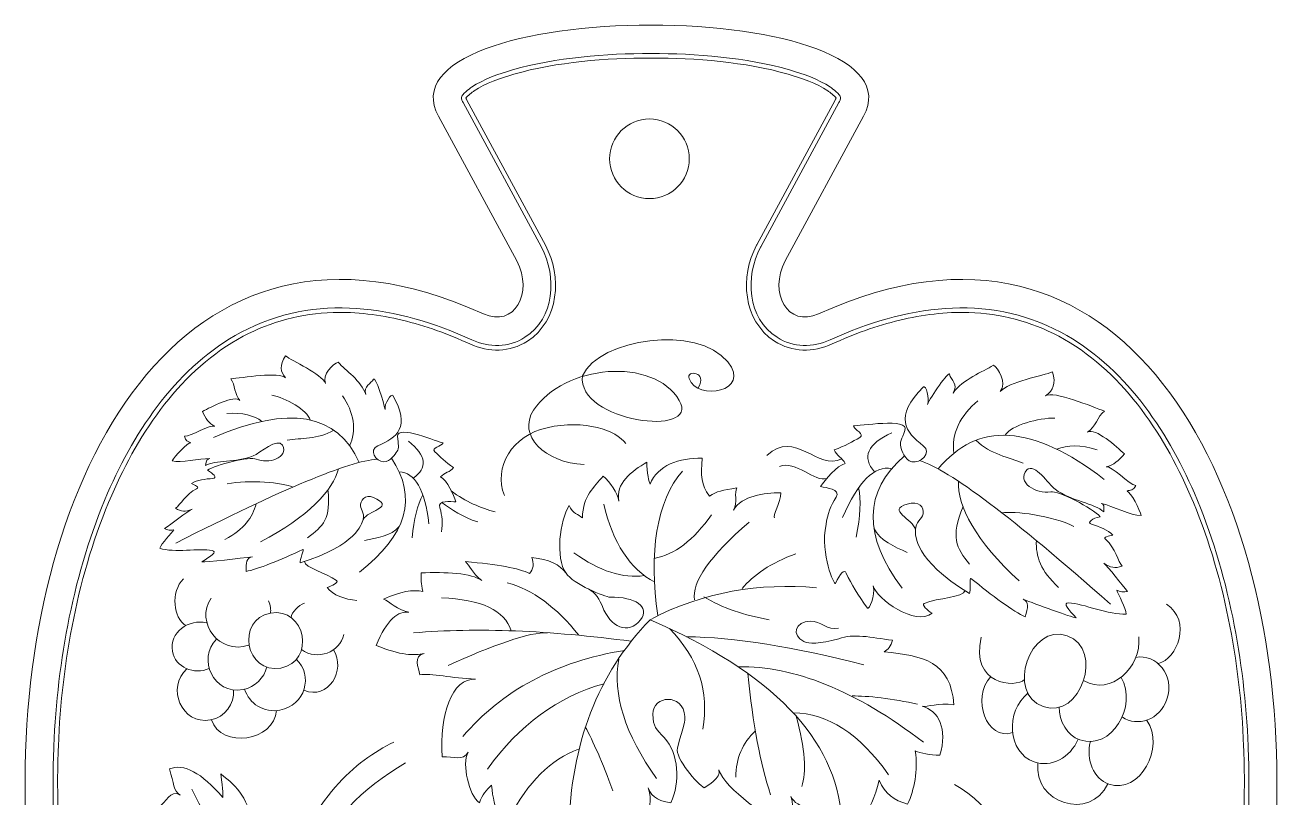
# Model space of a CAD drawing. Header units: millimetres. Extents: x -113 to 107, y -203 to 97.
# Drawn here: x -113.3 to 106.7, y -38.4 to 97.4 of the extents above; entities that cross this region are included whole.
import ezdxf

# ---------------------------------------------------------------- set-up
doc = ezdxf.new("R2010")
doc.units = ezdxf.units.MM
doc.header["$MEASUREMENT"] = 0
doc.layers.add('layer 1', color=7, linetype='Continuous')

msp = doc.modelspace()

# ---------------------------------------------------------------- linework, layer by layer
at = {"layer": 'layer 1', "color": 250, "lineweight": 9}
msp.add_ellipse((-3.5828, 73.9265), major_axis=(0, 7), ratio=0.99998571, dxfattribs=at)
msp.add_open_spline([(-3.3033, -202.5771), (-75.337, -202.5771), (-113.3033, -118.6749), (-113.3033, -35.2346), (-113.3033, -35.2346), (-113.3033, 16.9181), (-86.5869, 71.1637), (-32.7617, 46.684), (-32.7617, 46.684), (-27.3094, 44.2044), (-23.9161, 50.394), (-26.9074, 56.0291), (-26.9074, 56.0291), (-26.9074, 56.0291), (-40.6664, 81.419), (-40.6664, 81.419), (-40.6664, 81.419), (-46.1561, 91.55), (-25.6913, 97.4228), (-3.3033, 97.4228), (-3.3033, 97.4228), (19.0847, 97.4228), (39.5495, 91.55), (34.0598, 81.419), (34.0598, 81.419), (34.0598, 81.419), (20.3008, 56.0291), (20.3008, 56.0291), (20.3008, 56.0291), (17.3095, 50.394), (20.7028, 44.2044), (26.1551, 46.684), (26.1551, 46.684), (79.9803, 71.1637), (106.6967, 16.9181), (106.6967, -35.2346), (106.6967, -35.2346), (106.6967, -118.6749), (68.7304, -202.5771), (-3.3033, -202.5771)], degree=3, knots=[0, 0, 0, 0, 0.1, 0.1, 0.1, 0.1, 0.2, 0.2, 0.2, 0.2, 0.3, 0.3, 0.3, 0.3, 0.4, 0.4, 0.4, 0.4, 0.5, 0.5, 0.5, 0.5, 0.6, 0.6, 0.6, 0.6, 0.7, 0.7, 0.7, 0.7, 0.8, 0.8, 0.8, 0.8, 0.9, 0.9, 0.9, 0.9, 1, 1, 1, 1], dxfattribs=at)
at = {"layer": 'layer 1', "color": 22, "lineweight": 9}
for points, knots in [([(-3.3033, -197.5771), (10.05, -197.5771), (22.7983, -194.5164), (34.6049, -188.1744), (34.6049, -188.1744), (58.1796, -175.511), (74.2704, -151.9016), (84.4597, -127.5536), (84.4597, -127.5536), (96.4413, -98.923), (101.7559, -66.2299), (101.7559, -35.2346), (101.7559, -35.2346), (101.7559, -33.2329), (101.7153, -31.2313), (101.6341, -29.2313), (101.6341, -29.2313), (101.0273, -14.2908), (98.1388, 1.4483), (92.1793, 15.1867), (92.1793, 15.1867), (87.2865, 26.4663), (79.7375, 37.5728), (68.7293, 43.4523), (68.7293, 43.4523), (55.6028, 50.4632), (41.2151, 48.0516), (28.1804, 42.1234), (28.1804, 42.1234), (25.1371, 40.7393), (21.7135, 40.7106), (18.8496, 42.5644), (18.8496, 42.5644), (13.5873, 45.9707), (13.1983, 53.2147), (15.9482, 58.3952), (15.9482, 58.3952), (15.9482, 58.3952), (15.9687, 58.4333), (15.9687, 58.4333), (15.9687, 58.4333), (15.9687, 58.4333), (29.7276, 83.8231), (29.7276, 83.8231), (29.7276, 83.8231), (29.8195, 83.9926), (30.0582, 84.4821), (30.016, 84.6966), (30.016, 84.6966), (29.9021, 85.2765), (28.6546, 86.2161), (28.2183, 86.5097), (28.2183, 86.5097), (26.1509, 87.9012), (23.3946, 88.8696), (21.0204, 89.5501), (21.0204, 89.5501), (13.4262, 91.727), (4.5658, 92.4228), (-3.3033, 92.4228), (-3.3033, 92.4228), (-11.1724, 92.4228), (-20.0328, 91.727), (-27.627, 89.5501), (-27.627, 89.5501), (-30.0012, 88.8696), (-32.7575, 87.9012), (-34.8249, 86.5097), (-34.8249, 86.5097), (-35.2612, 86.2161), (-36.5087, 85.2765), (-36.6226, 84.6966), (-36.6226, 84.6966), (-36.6648, 84.4821), (-36.4261, 83.9926), (-36.3342, 83.8232), (-36.3342, 83.8232), (-36.3342, 83.8232), (-22.5548, 58.3952), (-22.5548, 58.3952), (-22.5548, 58.3952), (-19.8049, 53.2147), (-20.1939, 45.9707), (-25.4562, 42.5644), (-25.4562, 42.5644), (-28.3201, 40.7106), (-31.7437, 40.7393), (-34.787, 42.1234), (-34.787, 42.1234), (-47.8217, 48.0516), (-62.2094, 50.4632), (-75.3359, 43.4523), (-75.3359, 43.4523), (-86.3441, 37.5728), (-93.8931, 26.4663), (-98.7859, 15.1867), (-98.7859, 15.1867), (-104.7454, 1.4483), (-107.6339, -14.2908), (-108.2407, -29.2313), (-108.2407, -29.2313), (-108.3219, -31.2313), (-108.3625, -33.2329), (-108.3625, -35.2346), (-108.3625, -35.2346), (-108.3625, -66.2299), (-103.0479, -98.923), (-91.0663, -127.5536), (-91.0663, -127.5536), (-80.877, -151.9016), (-64.7862, -175.511), (-41.2115, -188.1744), (-41.2115, -188.1744), (-29.4049, -194.5164), (-16.6566, -197.5771), (-3.3033, -197.5771)], [0, 0, 0, 0, 0.03448276, 0.03448276, 0.03448276, 0.03448276, 0.06896552, 0.06896552, 0.06896552, 0.06896552, 0.10344828, 0.10344828, 0.10344828, 0.10344828, 0.13793103, 0.13793103, 0.13793103, 0.13793103, 0.17241379, 0.17241379, 0.17241379, 0.17241379, 0.20689655, 0.20689655, 0.20689655, 0.20689655, 0.24137931, 0.24137931, 0.24137931, 0.24137931, 0.27586207, 0.27586207, 0.27586207, 0.27586207, 0.31034483, 0.31034483, 0.31034483, 0.31034483, 0.34482759, 0.34482759, 0.34482759, 0.34482759, 0.37931034, 0.37931034, 0.37931034, 0.37931034, 0.4137931, 0.4137931, 0.4137931, 0.4137931, 0.44827586, 0.44827586, 0.44827586, 0.44827586, 0.48275862, 0.48275862, 0.48275862, 0.48275862, 0.51724138, 0.51724138, 0.51724138, 0.51724138, 0.55172414, 0.55172414, 0.55172414, 0.55172414, 0.5862069, 0.5862069, 0.5862069, 0.5862069, 0.62068966, 0.62068966, 0.62068966, 0.62068966, 0.65517241, 0.65517241, 0.65517241, 0.65517241, 0.68965517, 0.68965517, 0.68965517, 0.68965517, 0.72413793, 0.72413793, 0.72413793, 0.72413793, 0.75862069, 0.75862069, 0.75862069, 0.75862069, 0.79310345, 0.79310345, 0.79310345, 0.79310345, 0.82758621, 0.82758621, 0.82758621, 0.82758621, 0.86206897, 0.86206897, 0.86206897, 0.86206897, 0.89655172, 0.89655172, 0.89655172, 0.89655172, 0.93103448, 0.93103448, 0.93103448, 0.93103448, 0.96551724, 0.96551724, 0.96551724, 0.96551724, 1, 1, 1, 1]), ([(29.2076, 84.588), (28.9729, 84.9595), (28.0748, 85.6456), (27.7806, 85.8436), (27.7806, 85.8436), (25.7641, 87.2007), (23.1262, 88.1151), (20.805, 88.7804), (20.805, 88.7804), (13.1947, 90.9619), (4.5877, 91.6228), (-3.3033, 91.6228), (-3.3033, 91.6228), (-11.1943, 91.6228), (-19.8013, 90.9619), (-27.4116, 88.7804), (-27.4116, 88.7804), (-29.7328, 88.1151), (-32.3707, 87.2007), (-34.3872, 85.8436), (-34.3872, 85.8436), (-34.6814, 85.6456), (-35.5795, 84.9595), (-35.8142, 84.588), (-35.8142, 84.588), (-35.7707, 84.4611), (-35.6873, 84.2932), (-35.6411, 84.2079), (-35.6411, 84.2079), (-35.6411, 84.2079), (-21.8593, 58.7753), (-21.8593, 58.7753), (-21.8593, 58.7753), (-18.9088, 53.2171), (-19.4145, 45.5256), (-25.0302, 41.8905), (-25.0302, 41.8905), (-28.1107, 39.8965), (-31.8302, 39.9016), (-35.111, 41.3937), (-35.111, 41.3937), (-38.9441, 43.137), (-42.9291, 44.5915), (-47.0201, 45.5774), (-47.0201, 45.5774), (-50.9956, 46.5355), (-55.0797, 47.049), (-59.1697, 46.9194), (-59.1697, 46.9194), (-64.7373, 46.7431), (-70.0348, 45.379), (-74.9669, 42.7448), (-74.9669, 42.7448), (-85.8063, 36.9554), (-93.2421, 25.9765), (-98.0621, 14.8651), (-98.0621, 14.8651), (-103.9943, 1.1896), (-106.8467, -14.3887), (-107.4508, -29.2642), (-107.4508, -29.2642), (-107.5315, -31.2532), (-107.572, -33.2439), (-107.572, -35.2346), (-107.572, -35.2346), (-107.572, -66.1742), (-102.2963, -98.6675), (-90.3383, -127.2416), (-90.3383, -127.2416), (-80.2203, -151.4195), (-64.2461, -174.8954), (-40.8409, -187.4678), (-40.8409, -187.4678), (-29.1554, -193.7447), (-16.5171, -196.7771), (-3.3033, -196.7771), (-3.3033, -196.7771), (9.9105, -196.7771), (22.5488, -193.7447), (34.2343, -187.4678), (34.2343, -187.4678), (57.6395, -174.8954), (73.6137, -151.4195), (83.7317, -127.2416), (83.7317, -127.2416), (95.6897, -98.6675), (100.9654, -66.1742), (100.9654, -35.2346), (100.9654, -35.2346), (100.9654, -33.2439), (100.9249, -31.2532), (100.8442, -29.2642), (100.8442, -29.2642), (100.2401, -14.3887), (97.3877, 1.1896), (91.4555, 14.8651), (91.4555, 14.8651), (86.6355, 25.9765), (79.1997, 36.9554), (68.3603, 42.7448), (68.3603, 42.7448), (63.4282, 45.379), (58.1307, 46.7431), (52.5631, 46.9194), (52.5631, 46.9194), (48.4731, 47.049), (44.389, 46.5355), (40.4135, 45.5774), (40.4135, 45.5774), (36.3225, 44.5915), (32.3375, 43.137), (28.5044, 41.3937), (28.5044, 41.3937), (25.2236, 39.9016), (21.5041, 39.8965), (18.4236, 41.8905), (18.4236, 41.8905), (12.8079, 45.5256), (12.3018, 53.2164), (15.2532, 58.7763), (15.2532, 58.7763), (15.2532, 58.7763), (15.2752, 58.8173), (15.2752, 58.8173), (15.2752, 58.8173), (15.2752, 58.8173), (29.0345, 84.2079), (29.0345, 84.2079), (29.0345, 84.2079), (29.0807, 84.2931), (29.1641, 84.4611), (29.2076, 84.588)], [0, 0, 0, 0, 0.03030303, 0.03030303, 0.03030303, 0.03030303, 0.06060606, 0.06060606, 0.06060606, 0.06060606, 0.09090909, 0.09090909, 0.09090909, 0.09090909, 0.12121212, 0.12121212, 0.12121212, 0.12121212, 0.15151515, 0.15151515, 0.15151515, 0.15151515, 0.18181818, 0.18181818, 0.18181818, 0.18181818, 0.21212121, 0.21212121, 0.21212121, 0.21212121, 0.24242424, 0.24242424, 0.24242424, 0.24242424, 0.27272727, 0.27272727, 0.27272727, 0.27272727, 0.3030303, 0.3030303, 0.3030303, 0.3030303, 0.33333333, 0.33333333, 0.33333333, 0.33333333, 0.36363636, 0.36363636, 0.36363636, 0.36363636, 0.39393939, 0.39393939, 0.39393939, 0.39393939, 0.42424242, 0.42424242, 0.42424242, 0.42424242, 0.45454545, 0.45454545, 0.45454545, 0.45454545, 0.48484848, 0.48484848, 0.48484848, 0.48484848, 0.51515152, 0.51515152, 0.51515152, 0.51515152, 0.54545455, 0.54545455, 0.54545455, 0.54545455, 0.57575758, 0.57575758, 0.57575758, 0.57575758, 0.60606061, 0.60606061, 0.60606061, 0.60606061, 0.63636364, 0.63636364, 0.63636364, 0.63636364, 0.66666667, 0.66666667, 0.66666667, 0.66666667, 0.6969697, 0.6969697, 0.6969697, 0.6969697, 0.72727273, 0.72727273, 0.72727273, 0.72727273, 0.75757576, 0.75757576, 0.75757576, 0.75757576, 0.78787879, 0.78787879, 0.78787879, 0.78787879, 0.81818182, 0.81818182, 0.81818182, 0.81818182, 0.84848485, 0.84848485, 0.84848485, 0.84848485, 0.87878788, 0.87878788, 0.87878788, 0.87878788, 0.90909091, 0.90909091, 0.90909091, 0.90909091, 0.93939394, 0.93939394, 0.93939394, 0.93939394, 0.96969697, 0.96969697, 0.96969697, 0.96969697, 1, 1, 1, 1]), ([(-15.0558, 20.2332), (-21.9544, 20.4572), (-26.8265, 25.3829), (-23.9475, 29.7543), (-23.9475, 29.7543), (-18.6336, 37.822), (-2.8189, 39.1892), (1.6703, 31.4683), (1.6703, 31.4683), (5.4881, 24.9019), (-16.3399, 27.6446), (-15.3453, 35.819), (-15.3453, 35.819), (-12.4176, 42.3166), (4.8223, 44.8661), (10.1938, 38.2619), (10.1938, 38.2619), (14.4429, 33.0373), (4.8427, 31.2802), (3.3751, 35.3179), (3.3751, 35.3179), (2.8131, 36.8642), (6.7941, 36.5839), (4.9783, 33.7123)], [0, 0, 0, 0, 0.16666667, 0.16666667, 0.16666667, 0.16666667, 0.33333333, 0.33333333, 0.33333333, 0.33333333, 0.5, 0.5, 0.5, 0.5, 0.66666667, 0.66666667, 0.66666667, 0.66666667, 0.83333333, 0.83333333, 0.83333333, 0.83333333, 1, 1, 1, 1]), ([(-40.1244, 8.4113), (-39.8939, 9.9444), (-39.976, 11.2123), (-40.4056, 12.623), (-40.4056, 12.623), (-40.8391, 14.0465), (-38.4651, 13.6862), (-37.5878, 13.6728), (-37.5878, 13.6728), (-37.9327, 14.8492), (-39.1525, 17.4358), (-40.2837, 18.0664), (-40.2837, 18.0664), (-39.6027, 18.7755), (-38.5555, 18.9111), (-37.9995, 19.7001), (-37.9995, 19.7001), (-39.4135, 20.6085), (-40.4291, 21.6033), (-41.2869, 22.4727), (-41.2869, 22.4727), (-42.0343, 23.23), (-40.0831, 23.3595), (-39.8486, 24.0141), (-39.8486, 24.0141), (-40.473, 24.0812), (-47.9997, 27.3238), (-47.8263, 25.1795), (-47.8263, 25.1795), (-47.7103, 23.7428), (-47.5558, 23.127), (-47.9305, 22.5413), (-47.9305, 22.5413), (-48.2612, 22.0245), (-49.0947, 20.7228), (-50.2726, 20.7059), (-50.2726, 20.7059), (-51.6479, 20.6862), (-52.9857, 22.8004), (-51.3, 23.5118), (-51.3, 23.5118), (-47.9855, 24.9103), (-45.4445, 26.8143), (-48.6542, 32.3736), (-48.6542, 32.3736), (-48.8886, 32.7796), (-50.2155, 30.9035), (-50.0428, 29.8767), (-50.0428, 29.8767), (-50.2269, 31.1086), (-51.7386, 35.7747), (-52.0465, 35.222), (-52.0465, 35.222), (-52.4795, 34.445), (-53.9071, 34.0193), (-53.4134, 32.5324), (-53.4134, 32.5324), (-54.2417, 34.913), (-56.9801, 36.7977), (-58.2663, 38.1792), (-58.2663, 38.1792), (-59.146, 37.953), (-61.1703, 35.9812), (-60.4966, 34.4543), (-60.4966, 34.4543), (-61.2104, 36.2087), (-66.4243, 38.4109), (-67.5048, 39.3026), (-67.5048, 39.3026), (-68.6309, 37.6384), (-68.4652, 36.538), (-67.5459, 35.4394), (-67.5459, 35.4394), (-68.4467, 36.551), (-75.2816, 35.46), (-77.1522, 35.2778), (-77.1522, 35.2778), (-76.319, 34.2484), (-76.5849, 32.4723), (-75.534, 31.4925), (-75.534, 31.4925), (-76.5279, 32.4871), (-80.647, 30.3174), (-82.102, 29.5594), (-82.102, 29.5594), (-81.6418, 28.2867), (-80.9269, 27.4716), (-79.9462, 26.9456), (-79.9462, 26.9456), (-80.7396, 27.3637), (-84.2303, 25.0688), (-85.2522, 25.1923), (-85.2522, 25.1923), (-85.1061, 24.272), (-84.6724, 24.3749), (-84.1889, 24.0466), (-84.1889, 24.0466), (-84.7352, 24.0785), (-87.0694, 21.6288), (-87.4202, 20.8445), (-87.4202, 20.8445), (-85.9441, 20.4685), (-82.6866, 21.296), (-80.8339, 21.2567), (-80.8339, 21.2567), (-81.3452, 21.2488), (-81.3889, 20.9175), (-81.6062, 20.066), (-81.6062, 20.066), (-79.8763, 21.0346), (-76.1771, 20.5132), (-73.2243, 21.7191), (-73.2243, 21.7191), (-71.9981, 22.2198), (-68.99, 25.0377), (-68.043, 23.6104), (-68.043, 23.6104), (-66.978, 21.386), (-70.5931, 20.2545), (-72.6658, 21.1747), (-72.6658, 21.1747), (-73.7316, 21.6479), (-79.81, 20.2288), (-81.2591, 19.2135), (-81.2591, 19.2135), (-80.2093, 18.7055), (-79.4779, 17.8505), (-80.302, 17.774), (-80.302, 17.774), (-81.5988, 17.6538), (-83.078, 17.5479), (-84.0583, 16.878), (-84.0583, 16.878), (-83.5082, 16.5932), (-82.4981, 16.2825), (-83.1527, 15.9663), (-83.1527, 15.9663), (-85.035, 15.0571), (-86.0324, 13.0894), (-86.8601, 12.5382), (-86.8601, 12.5382), (-85.8604, 11.9689), (-85.1577, 11.8694), (-83.9395, 12.3528), (-83.9395, 12.3528), (-84.7787, 12.0206), (-87.6678, 9.6501), (-88.813, 8.9681), (-88.813, 8.9681), (-88.3837, 8.6931), (-87.5666, 8.6279), (-87.1306, 8.7515), (-87.1306, 8.7515), (-87.4853, 8.2164), (-89.3922, 6.3198), (-89.6065, 5.503), (-89.6065, 5.503), (-87.1626, 4.694), (-82.5907, 5.5287), (-80.4423, 5.1276), (-80.4423, 5.1276), (-79.4092, 4.9348), (-80.6937, 4.0223), (-82.2342, 3.1537), (-82.2342, 3.1537), (-81.4278, 2.9894), (-75.4638, 3.7815), (-73.3362, 4.0017), (-73.3362, 4.0017), (-74.4589, 3.8716), (-74.4127, 2.9631), (-74.4724, 1.4415), (-74.4724, 1.4415), (-72.5445, 1.7724), (-68.3416, 3.5083), (-64.5131, 5.2637), (-64.5131, 5.2637), (-64.1445, 5.4328), (-65.1496, 3.3762), (-64.9632, 2.9337), (-64.9632, 2.9337), (-54.8816, 6.1485), (-54.2183, 9.6702), (-53.902, 10.5652)], [0, 0, 0, 0, 0.02173913, 0.02173913, 0.02173913, 0.02173913, 0.04347826, 0.04347826, 0.04347826, 0.04347826, 0.06521739, 0.06521739, 0.06521739, 0.06521739, 0.08695652, 0.08695652, 0.08695652, 0.08695652, 0.10869565, 0.10869565, 0.10869565, 0.10869565, 0.13043478, 0.13043478, 0.13043478, 0.13043478, 0.15217391, 0.15217391, 0.15217391, 0.15217391, 0.17391304, 0.17391304, 0.17391304, 0.17391304, 0.19565217, 0.19565217, 0.19565217, 0.19565217, 0.2173913, 0.2173913, 0.2173913, 0.2173913, 0.23913043, 0.23913043, 0.23913043, 0.23913043, 0.26086957, 0.26086957, 0.26086957, 0.26086957, 0.2826087, 0.2826087, 0.2826087, 0.2826087, 0.30434783, 0.30434783, 0.30434783, 0.30434783, 0.32608696, 0.32608696, 0.32608696, 0.32608696, 0.34782609, 0.34782609, 0.34782609, 0.34782609, 0.36956522, 0.36956522, 0.36956522, 0.36956522, 0.39130435, 0.39130435, 0.39130435, 0.39130435, 0.41304348, 0.41304348, 0.41304348, 0.41304348, 0.43478261, 0.43478261, 0.43478261, 0.43478261, 0.45652174, 0.45652174, 0.45652174, 0.45652174, 0.47826087, 0.47826087, 0.47826087, 0.47826087, 0.5, 0.5, 0.5, 0.5, 0.52173913, 0.52173913, 0.52173913, 0.52173913, 0.54347826, 0.54347826, 0.54347826, 0.54347826, 0.56521739, 0.56521739, 0.56521739, 0.56521739, 0.58695652, 0.58695652, 0.58695652, 0.58695652, 0.60869565, 0.60869565, 0.60869565, 0.60869565, 0.63043478, 0.63043478, 0.63043478, 0.63043478, 0.65217391, 0.65217391, 0.65217391, 0.65217391, 0.67391304, 0.67391304, 0.67391304, 0.67391304, 0.69565217, 0.69565217, 0.69565217, 0.69565217, 0.7173913, 0.7173913, 0.7173913, 0.7173913, 0.73913043, 0.73913043, 0.73913043, 0.73913043, 0.76086957, 0.76086957, 0.76086957, 0.76086957, 0.7826087, 0.7826087, 0.7826087, 0.7826087, 0.80434783, 0.80434783, 0.80434783, 0.80434783, 0.82608696, 0.82608696, 0.82608696, 0.82608696, 0.84782609, 0.84782609, 0.84782609, 0.84782609, 0.86956522, 0.86956522, 0.86956522, 0.86956522, 0.89130435, 0.89130435, 0.89130435, 0.89130435, 0.91304348, 0.91304348, 0.91304348, 0.91304348, 0.93478261, 0.93478261, 0.93478261, 0.93478261, 0.95652174, 0.95652174, 0.95652174, 0.95652174, 0.97826087, 0.97826087, 0.97826087, 0.97826087, 1, 1, 1, 1]), ([(51.9134, -1.9345), (51.5314, -3.1684), (47.1391, -3.1652), (44.6937, -4.1786), (44.6937, -4.1786), (44.1443, -4.4062), (45.2561, -5.3895), (46.1029, -5.9154), (46.1029, -5.9154), (43.1243, -8.2179), (36.3819, -3.3975), (35.7395, -1.1184), (35.7395, -1.1184), (36.2221, -2.8657), (34.9897, -5.3695), (34.7329, -5.0035), (34.7329, -5.0035), (33.017, -2.5576), (31.9482, -0.947), (30.9988, 1.1522), (30.9988, 1.1522), (30.6909, 1.833), (29.9684, 1.1375), (29.1043, -0.699), (29.1043, -0.699), (28.9459, -1.0357), (26.4029, 4.3311), (27.4507, 9.6944), (27.4507, 9.6944), (27.6998, 11.4241), (28.283, 13.0426), (29.2073, 14.468), (29.2073, 14.468), (30.1399, 15.9062), (27.4512, 16.129), (26.4967, 16.3418), (26.4967, 16.3418), (27.2529, 17.5338), (29.4155, 20.0351), (30.8459, 20.4288), (30.8459, 20.4288), (30.3388, 21.3777), (29.2488, 21.7968), (28.9032, 22.8003), (28.9032, 22.8003), (30.7302, 23.4232), (32.1539, 24.2436), (33.3659, 24.9683), (33.3659, 24.9683), (34.4216, 25.5995), (32.3504, 26.2463), (32.3093, 27.02), (32.3093, 27.02), (33.0074, 26.9313), (42.2147, 28.5127), (41.3294, 26.2218), (41.3294, 26.2218), (40.7363, 24.6871), (40.3687, 24.0563), (40.5841, 23.3212), (40.5841, 23.3212), (40.774, 22.6727), (41.2534, 21.0388), (42.5237, 20.715), (42.5237, 20.715), (44.007, 20.3371), (46.1438, 22.2934), (44.5492, 23.5051), (44.5492, 23.5051), (41.4141, 25.8874), (39.2813, 28.6199), (44.5661, 33.8434), (44.5661, 33.8434), (44.9522, 34.225), (45.7792, 31.8376), (45.258, 30.7639), (45.258, 30.7639), (45.8582, 32.058), (49.0133, 36.7487), (49.1671, 36.0669), (49.1671, 36.0669), (49.3833, 35.1084), (50.7911, 34.2747), (49.7728, 32.783), (49.7728, 32.783), (51.4443, 35.1614), (55.0234, 36.5046), (56.8659, 37.676), (56.8659, 37.676), (57.7451, 37.2017), (59.2963, 34.5293), (58.0699, 33.0406), (58.0699, 33.0406), (59.4138, 34.7667), (65.7774, 35.8142), (67.2379, 36.5054), (67.2379, 36.5054), (67.9162, 34.4009), (67.3789, 33.2452), (66.0258, 32.2867), (66.0258, 32.2867), (67.3631, 33.2641), (74.4112, 30.3043), (76.378, 29.6211), (76.378, 29.6211), (75.1407, 28.7157), (74.8509, 26.7122), (73.394, 25.9174), (73.394, 25.9174), (74.794, 26.7432), (78.5497, 23.3123), (79.8792, 22.1096), (79.8792, 22.1096), (78.9668, 20.8425), (77.9273, 20.14), (76.6941, 19.8212), (76.6941, 19.8212), (77.6893, 20.071), (80.7237, 16.6666), (81.8707, 16.5363), (81.8707, 16.5363), (81.4131, 15.5717), (80.9768, 15.7962), (80.3463, 15.5638), (80.3463, 15.5638), (80.9484, 15.457), (82.6798, 12.1838), (82.8046, 11.2386), (82.8046, 11.2386), (81.0836, 11.2116), (77.8244, 12.9572), (75.8049, 13.3945), (75.8049, 13.3945), (76.3561, 13.2534), (76.2956, 12.8813), (76.254, 11.8974), (76.254, 11.8974), (74.6954, 13.4008), (70.5191, 13.7916), (67.7131, 15.8703), (67.7131, 15.8703), (66.5478, 16.7335), (64.2064, 20.5825), (62.7162, 19.2733), (62.7162, 19.2733), (60.8392, 17.1264), (64.3867, 14.957), (66.931, 15.4221), (66.931, 15.4221), (68.2395, 15.6614), (74.3615, 12.5403), (75.6009, 11.0587), (75.6009, 11.0587), (74.2986, 10.7775), (73.2281, 10.0358), (74.0959, 9.7389), (74.0959, 9.7389), (75.4614, 9.2719), (77.0291, 8.7731), (77.8729, 7.7895), (77.8729, 7.7895), (77.1845, 7.6218), (75.9894, 7.5451), (76.5956, 7.031), (76.5956, 7.031), (78.3387, 5.5529), (78.7789, 3.151), (79.4961, 2.3361), (79.4961, 2.3361), (78.228, 1.9751), (77.4346, 2.0489), (76.2723, 2.8911), (76.2723, 2.8911), (77.0733, 2.3118), (79.4315, -1.019), (80.4501, -2.0587), (80.4501, -2.0587), (79.8955, -2.2469), (78.9894, -2.1062), (78.5572, -1.8585), (78.5572, -1.8585), (78.7674, -2.5333), (80.2159, -5.0934), (80.1823, -6.0388), (80.1823, -6.0388), (77.272, -6.2864), (72.5916, -4.1924), (70.1342, -4.0725), (70.1342, -4.0725), (68.9524, -4.0149), (70.0469, -5.3416), (71.433, -6.687), (71.433, -6.687), (70.5061, -6.657), (64.3038, -4.2485), (62.0712, -3.4572), (62.0712, -3.4572), (63.2447, -3.8899), (62.8992, -4.8676), (62.469, -6.5404), (62.469, -6.5404), (60.4883, -5.6803), (56.5007, -2.7002), (52.925, 0.204), (52.925, 0.204), (52.5807, 0.4838), (53.0004, -2.0169), (52.6546, -2.4505), (52.6546, -2.4505), (42.7807, 3.664), (43.2078, 7.6719), (43.1562, 8.7288)], [0, 0, 0, 0, 0.01886792, 0.01886792, 0.01886792, 0.01886792, 0.03773585, 0.03773585, 0.03773585, 0.03773585, 0.05660377, 0.05660377, 0.05660377, 0.05660377, 0.0754717, 0.0754717, 0.0754717, 0.0754717, 0.09433962, 0.09433962, 0.09433962, 0.09433962, 0.11320755, 0.11320755, 0.11320755, 0.11320755, 0.13207547, 0.13207547, 0.13207547, 0.13207547, 0.1509434, 0.1509434, 0.1509434, 0.1509434, 0.16981132, 0.16981132, 0.16981132, 0.16981132, 0.18867925, 0.18867925, 0.18867925, 0.18867925, 0.20754717, 0.20754717, 0.20754717, 0.20754717, 0.22641509, 0.22641509, 0.22641509, 0.22641509, 0.24528302, 0.24528302, 0.24528302, 0.24528302, 0.26415094, 0.26415094, 0.26415094, 0.26415094, 0.28301887, 0.28301887, 0.28301887, 0.28301887, 0.30188679, 0.30188679, 0.30188679, 0.30188679, 0.32075472, 0.32075472, 0.32075472, 0.32075472, 0.33962264, 0.33962264, 0.33962264, 0.33962264, 0.35849057, 0.35849057, 0.35849057, 0.35849057, 0.37735849, 0.37735849, 0.37735849, 0.37735849, 0.39622642, 0.39622642, 0.39622642, 0.39622642, 0.41509434, 0.41509434, 0.41509434, 0.41509434, 0.43396226, 0.43396226, 0.43396226, 0.43396226, 0.45283019, 0.45283019, 0.45283019, 0.45283019, 0.47169811, 0.47169811, 0.47169811, 0.47169811, 0.49056604, 0.49056604, 0.49056604, 0.49056604, 0.50943396, 0.50943396, 0.50943396, 0.50943396, 0.52830189, 0.52830189, 0.52830189, 0.52830189, 0.54716981, 0.54716981, 0.54716981, 0.54716981, 0.56603774, 0.56603774, 0.56603774, 0.56603774, 0.58490566, 0.58490566, 0.58490566, 0.58490566, 0.60377358, 0.60377358, 0.60377358, 0.60377358, 0.62264151, 0.62264151, 0.62264151, 0.62264151, 0.64150943, 0.64150943, 0.64150943, 0.64150943, 0.66037736, 0.66037736, 0.66037736, 0.66037736, 0.67924528, 0.67924528, 0.67924528, 0.67924528, 0.69811321, 0.69811321, 0.69811321, 0.69811321, 0.71698113, 0.71698113, 0.71698113, 0.71698113, 0.73584906, 0.73584906, 0.73584906, 0.73584906, 0.75471698, 0.75471698, 0.75471698, 0.75471698, 0.77358491, 0.77358491, 0.77358491, 0.77358491, 0.79245283, 0.79245283, 0.79245283, 0.79245283, 0.81132075, 0.81132075, 0.81132075, 0.81132075, 0.83018868, 0.83018868, 0.83018868, 0.83018868, 0.8490566, 0.8490566, 0.8490566, 0.8490566, 0.86792453, 0.86792453, 0.86792453, 0.86792453, 0.88679245, 0.88679245, 0.88679245, 0.88679245, 0.90566038, 0.90566038, 0.90566038, 0.90566038, 0.9245283, 0.9245283, 0.9245283, 0.9245283, 0.94339623, 0.94339623, 0.94339623, 0.94339623, 0.96226415, 0.96226415, 0.96226415, 0.96226415, 0.98113208, 0.98113208, 0.98113208, 0.98113208, 1, 1, 1, 1]), ([(-29.0726, 14.7773), (-31.0071, 19.7651), (-27.7403, 25.3258), (-21.5721, 26.6918), (-21.5721, 26.6918), (-14.8844, 28.1729), (-9.4062, 26.2034), (-7.7204, 23.9258)], [0, 0, 0, 0, 0.5, 0.5, 0.5, 0.5, 1, 1, 1, 1]), ([(18.3802, 10.8433), (18.0084, 11.1359), (19.5516, 13.6452), (19.4951, 15.2331), (19.4951, 15.2331), (16.5967, 15.3064), (12.6746, 14.7126), (11.1707, 12.2242), (11.1707, 12.2242), (12.012, 13.5472), (11.2228, 15.3554), (11.8032, 16.1114), (11.8032, 16.1114), (9.258, 15.7327), (8.228, 15.5071), (6.9538, 14.6865), (6.9538, 14.6865), (5.4859, 16.6621), (5.4292, 18.2266), (5.7083, 21.3551), (5.7083, 21.3551), (1.6581, 21.3917), (-2.188, 20.099), (-3.4691, 16.7697), (-3.4691, 16.7697), (-3.5806, 16.9527), (-4.129, 18.9487), (-4.0265, 20.611), (-4.0265, 20.611), (-6.7019, 19.0745), (-9.6198, 16.8339), (-8.9313, 13.8065), (-8.9313, 13.8065), (-9.2842, 15.2525), (-10.3806, 17.1011), (-11.7183, 18.1966), (-11.7183, 18.1966), (-13.3467, 16.1457), (-15.2288, 14.8459), (-15.3583, 10.8479), (-15.3583, 10.8479), (-16.1195, 11.4566), (-16.9902, 11.5962), (-17.696, 13.0243), (-17.696, 13.0243), (-19.3312, 10.3357), (-20.154, 3.865), (-18.2392, 1.1272), (-18.2392, 1.1272), (-19.3039, 2.5952), (-21.2519, 3.6167), (-24.2219, 3.8615), (-24.2219, 3.8615), (-23.8727, 2.9467), (-23.9349, 1.7728), (-24.6495, 1.0749), (-24.6495, 1.0749), (-26.5085, 1.9895), (-30.2614, 2.6847), (-35.9086, 3.1602), (-35.9086, 3.1602), (-35.1719, 2.5387), (-34.7974, 1.138), (-33.0258, -0.1608), (-33.0258, -0.1608), (-34.8393, 1.1661), (-39.4338, 1.3418), (-43.712, 1.1846), (-43.712, 1.1846), (-43.722, -0.0279), (-43.712, -0.5713), (-43.3775, -2.1078), (-43.3775, -2.1078), (-45.0869, -1.6687), (-47.3905, -2.1078), (-50.289, -3.4248), (-50.289, -3.4248), (-49.2485, -3.8273), (-47.8876, -5.3528), (-45.8299, -5.7296), (-45.8299, -5.7296), (-47.6507, -5.3859), (-49.7691, -7.0641), (-51.5705, -11.5487), (-51.5705, -11.5487), (-47.2973, -13.3417), (-44.9007, -13.3762), (-43.1544, -12.9736), (-43.1544, -12.9736), (-45.1893, -13.4366), (-44.1304, -15.4496), (-43.9349, -16.7053), (-43.9349, -16.7053), (-41.9675, -16.4306), (-38.2793, -17.3197), (-34.1247, -17.4735), (-34.1247, -17.4735), (-38.3237, -17.2845), (-40.5256, -23.8676), (-40.0051, -31.1112), (-40.0051, -31.1112), (-37.9245, -31.0085), (-36.3449, -31.9266), (-35.4343, -30.3145), (-35.4343, -30.3145), (-36.6057, -32.4272), (-35.2864, -37.8543), (-33.456, -39.2046), (-33.456, -39.2046), (-32.9764, -37.7566), (-32.2209, -36.9546), (-31.338, -36.1316), (-31.338, -36.1316), (-30.8922, -40.4487), (-29.5326, -43.2887), (-28.1949, -44.9712), (-28.1949, -44.9712), (-27.3776, -44.6786), (-24.3597, -43.8416), (-25.3183, -42.0583), (-25.3183, -42.0583), (-24.2516, -44.0361), (-19.916, -47.9804), (-16.5435, -48.1539), (-16.5435, -48.1539), (-15.5772, -45.9417), (-14.5788, -44.6367), (-12.3321, -42.4418), (-12.3321, -42.4418), (-11.7202, -43.4784), (-10.9633, -44.1627), (-9.9909, -44.7446), (-9.9909, -44.7446), (-5.2346, -43.5008), (-2.4096, -41.005), (-3.8036, -36.5967), (-3.8036, -36.5967), (-3.2183, -38.3994), (-1.3639, -39.0372), (0.2094, -39.2046), (0.2094, -39.2046), (1.8075, -35.6559), (1.6212, -30.4978), (-0.9609, -27.7609), (-0.9609, -27.7609), (-2.3876, -26.2488), (-2.9528, -25.8913), (-2.9668, -23.6227), (-2.9668, -23.6227), (-2.9865, -20.3685), (2.3219, -19.8332), (2.6621, -24.0587), (2.6621, -24.0587), (2.7283, -24.8811), (2.4485, -25.3481), (1.3563, -29.5963), (1.3563, -29.5963), (0.8932, -31.3974), (4.8616, -35.9493), (6.0508, -36.5707), (6.0508, -36.5707), (6.571, -36.1687), (9.0736, -34.8954), (8.5985, -33.4414), (8.5985, -33.4414), (9.7192, -36.7565), (17.5255, -42.0216), (20.498, -43.9238), (20.498, -43.9238), (20.9813, -42.4973), (22.134, -40.0905), (21.2786, -38.1071), (21.2786, -38.1071), (22.1764, -40.2697), (26.5638, -40.0734), (28.9702, -45.0214), (28.9702, -45.0214), (32.7606, -44.3264), (35.3618, -41.0706), (36.7738, -35.2536), (36.7738, -35.2536), (37.7768, -37.668), (39.4489, -38.7917), (41.7902, -39.45), (41.7902, -39.45), (42.9792, -36.8528), (43.6762, -33.5969), (43.1279, -30.0951), (43.1279, -30.0951), (44.1046, -30.4387), (45.6545, -30.8268), (47.4754, -30.8635), (47.4754, -30.8635), (48.8504, -26.1806), (47.2233, -22.9993), (44.3251, -22.2305), (44.3251, -22.2305), (45.2542, -22.4604), (47.1539, -21.5477), (49.8988, -22.011), (49.8988, -22.011), (49.482, -14.3872), (44.4315, -13.3502), (37.6647, -12.6824), (37.6647, -12.6824), (38.364, -12.3325), (38.8547, -11.6545), (39.1364, -10.649), (39.1364, -10.649), (35.3093, -10.1369), (32.2115, -9.4259), (29.7217, -10.3772)], [0, 0, 0, 0, 0.01886792, 0.01886792, 0.01886792, 0.01886792, 0.03773585, 0.03773585, 0.03773585, 0.03773585, 0.05660377, 0.05660377, 0.05660377, 0.05660377, 0.0754717, 0.0754717, 0.0754717, 0.0754717, 0.09433962, 0.09433962, 0.09433962, 0.09433962, 0.11320755, 0.11320755, 0.11320755, 0.11320755, 0.13207547, 0.13207547, 0.13207547, 0.13207547, 0.1509434, 0.1509434, 0.1509434, 0.1509434, 0.16981132, 0.16981132, 0.16981132, 0.16981132, 0.18867925, 0.18867925, 0.18867925, 0.18867925, 0.20754717, 0.20754717, 0.20754717, 0.20754717, 0.22641509, 0.22641509, 0.22641509, 0.22641509, 0.24528302, 0.24528302, 0.24528302, 0.24528302, 0.26415094, 0.26415094, 0.26415094, 0.26415094, 0.28301887, 0.28301887, 0.28301887, 0.28301887, 0.30188679, 0.30188679, 0.30188679, 0.30188679, 0.32075472, 0.32075472, 0.32075472, 0.32075472, 0.33962264, 0.33962264, 0.33962264, 0.33962264, 0.35849057, 0.35849057, 0.35849057, 0.35849057, 0.37735849, 0.37735849, 0.37735849, 0.37735849, 0.39622642, 0.39622642, 0.39622642, 0.39622642, 0.41509434, 0.41509434, 0.41509434, 0.41509434, 0.43396226, 0.43396226, 0.43396226, 0.43396226, 0.45283019, 0.45283019, 0.45283019, 0.45283019, 0.47169811, 0.47169811, 0.47169811, 0.47169811, 0.49056604, 0.49056604, 0.49056604, 0.49056604, 0.50943396, 0.50943396, 0.50943396, 0.50943396, 0.52830189, 0.52830189, 0.52830189, 0.52830189, 0.54716981, 0.54716981, 0.54716981, 0.54716981, 0.56603774, 0.56603774, 0.56603774, 0.56603774, 0.58490566, 0.58490566, 0.58490566, 0.58490566, 0.60377358, 0.60377358, 0.60377358, 0.60377358, 0.62264151, 0.62264151, 0.62264151, 0.62264151, 0.64150943, 0.64150943, 0.64150943, 0.64150943, 0.66037736, 0.66037736, 0.66037736, 0.66037736, 0.67924528, 0.67924528, 0.67924528, 0.67924528, 0.69811321, 0.69811321, 0.69811321, 0.69811321, 0.71698113, 0.71698113, 0.71698113, 0.71698113, 0.73584906, 0.73584906, 0.73584906, 0.73584906, 0.75471698, 0.75471698, 0.75471698, 0.75471698, 0.77358491, 0.77358491, 0.77358491, 0.77358491, 0.79245283, 0.79245283, 0.79245283, 0.79245283, 0.81132075, 0.81132075, 0.81132075, 0.81132075, 0.83018868, 0.83018868, 0.83018868, 0.83018868, 0.8490566, 0.8490566, 0.8490566, 0.8490566, 0.86792453, 0.86792453, 0.86792453, 0.86792453, 0.88679245, 0.88679245, 0.88679245, 0.88679245, 0.90566038, 0.90566038, 0.90566038, 0.90566038, 0.9245283, 0.9245283, 0.9245283, 0.9245283, 0.94339623, 0.94339623, 0.94339623, 0.94339623, 0.96226415, 0.96226415, 0.96226415, 0.96226415, 0.98113208, 0.98113208, 0.98113208, 0.98113208, 1, 1, 1, 1]), ([(-53.902, 10.5652), (-53.5525, 11.8092), (-54.4503, 12.4132), (-54.3504, 13.2453), (-54.3504, 13.2453), (-54.2218, 14.3154), (-53.1459, 15.1266), (-51.4696, 14.1614), (-51.4696, 14.1614), (-48.593, 12.5051), (-53.0593, 12.181), (-53.902, 10.5652)], [0, 0, 0, 0, 0.33333333, 0.33333333, 0.33333333, 0.33333333, 0.66666667, 0.66666667, 0.66666667, 0.66666667, 1, 1, 1, 1]), ([(43.1562, 8.7288), (43.1823, 10.1743), (44.3513, 10.5995), (44.5137, 11.5318), (44.5137, 11.5318), (44.7225, 12.7307), (43.8211, 13.8931), (41.6914, 13.2763), (41.6914, 13.2763), (38.0369, 12.2177), (42.7691, 10.7071), (43.1562, 8.7288)], [0, 0, 0, 0, 0.33333333, 0.33333333, 0.33333333, 0.33333333, 0.66666667, 0.66666667, 0.66666667, 0.66666667, 1, 1, 1, 1]), ([(-64.1691, 3.194), (-64.1575, 2.0585), (-60.3945, 1.1904), (-58.5482, -0.1791), (-58.5482, -0.1791), (-58.1335, -0.4868), (-59.3444, -1.1014), (-60.2094, -1.3784), (-60.2094, -1.3784), (-59.1607, -2.7508), (-57.1414, -3.4553), (-54.9751, -3.6859)], [0, 0, 0, 0, 0.33333333, 0.33333333, 0.33333333, 0.33333333, 0.66666667, 0.66666667, 0.66666667, 0.66666667, 1, 1, 1, 1]), ([(-18.2392, 1.1272), (-17.0418, -0.7196), (-11.2712, -3.1087), (-10.5195, -3.0923), (-10.5195, -3.0923), (-6.0597, -2.9953), (-3.4186, -4.7674), (-5.1413, -7.0469), (-5.1413, -7.0469), (-7.2695, -9.8633), (-10.5305, -8.2571), (-11.8297, -4.742), (-11.8297, -4.742), (-12.2248, -3.6728), (-13.1435, -2.1785), (-14.2917, -1.6422)], [0, 0, 0, 0, 0.25, 0.25, 0.25, 0.25, 0.5, 0.5, 0.5, 0.5, 0.75, 0.75, 0.75, 0.75, 1, 1, 1, 1]), ([(-70.1577, -5.8791), (-63.9704, -4.7443), (-62.1819, -14.4034), (-68.3693, -15.5382), (-68.3693, -15.5382), (-74.5568, -16.673), (-76.3451, -7.0139), (-70.1577, -5.8791)], [0, 0, 0, 0, 0.5, 0.5, 0.5, 0.5, 1, 1, 1, 1]), ([(-80.9637, -15.6368), (-83.5644, -16.753), (-86.8857, -15.4157), (-87.409, -12.5895), (-87.409, -12.5895), (-88.0194, -9.2926), (-84.4904, -6.7971), (-81.39, -7.608)], [0, 0, 0, 0, 0.5, 0.5, 0.5, 0.5, 1, 1, 1, 1]), ([(-17.7381, -43.8141), (-17.3835, -28.8571), (-12.6879, -16.6054), (-3.4691, -7.0469), (-3.4691, -7.0469), (18.0087, -16.3393), (29.2303, -27.9731), (30.1964, -41.9483)], [0, 0, 0, 0, 0.5, 0.5, 0.5, 0.5, 1, 1, 1, 1]), ([(29.7217, -10.3772), (26.1781, -11.2929), (24.4957, -11.3281), (23.5564, -10.871), (23.5564, -10.871), (21.3662, -9.8049), (21.9576, -7.3478), (24.7274, -7.2928), (24.7274, -7.2928), (26.5588, -7.2565), (27.6193, -8.9863), (29.6612, -8.5134)], [0, 0, 0, 0, 0.33333333, 0.33333333, 0.33333333, 0.33333333, 0.66666667, 0.66666667, 0.66666667, 0.66666667, 1, 1, 1, 1]), ([(69.8467, -9.8751), (63.265, -7.5501), (59.0343, -19.984), (65.6162, -22.3091), (65.6162, -22.3091), (72.1979, -24.6342), (76.4284, -12.2002), (69.8467, -9.8751)], [0, 0, 0, 0, 0.5, 0.5, 0.5, 0.5, 1, 1, 1, 1]), ([(-70.8308, -15.2948), (-71.2715, -17.2822), (-72.8632, -18.9123), (-74.9968, -19.3036), (-74.9968, -19.3036), (-80.1958, -20.2571), (-83.0907, -13.9178), (-79.662, -10.4781)], [0, 0, 0, 0, 0.5, 0.5, 0.5, 0.5, 1, 1, 1, 1]), ([(79.5286, -24.14), (82.1461, -25.9561), (86.133, -24.65), (87.3709, -21.0119), (87.3709, -21.0119), (88.8148, -16.7679), (85.4918, -13.0161), (81.8721, -13.6613)], [0, 0, 0, 0, 0.5, 0.5, 0.5, 0.5, 1, 1, 1, 1]), ([(-74.7106, -19.2307), (-73.9819, -21.8075), (-71.3004, -23.4416), (-68.499, -22.9278), (-68.499, -22.9278), (-64.0789, -22.1172), (-62.5814, -16.8024), (-65.654, -13.986)], [0, 0, 0, 0, 0.5, 0.5, 0.5, 0.5, 1, 1, 1, 1]), ([(-76.6586, -19.3354), (-76.4974, -21.8742), (-78.1965, -24.1747), (-80.6868, -24.6314), (-80.6868, -24.6314), (-85.881, -25.584), (-88.4852, -18.8424), (-84.8566, -15.6783)], [0, 0, 0, 0, 0.5, 0.5, 0.5, 0.5, 1, 1, 1, 1]), ([(68.3964, -22.3222), (68.4208, -24.9899), (69.802, -27.344), (72.0716, -28.1458), (72.0716, -28.1458), (77.602, -30.0995), (82.2829, -22.1716), (79.2909, -17.1945)], [0, 0, 0, 0, 0.5, 0.5, 0.5, 0.5, 1, 1, 1, 1]), ([(71.7718, -28.0115), (70.365, -31.2947), (67.0169, -33.0767), (64.037, -32.024), (64.037, -32.024), (59.3351, -30.363), (58.917, -23.1863), (62.9734, -19.9054)], [0, 0, 0, 0, 0.5, 0.5, 0.5, 0.5, 1, 1, 1, 1]), ([(73.903, -28.412), (73.1326, -31.722), (74.4765, -34.9704), (77.1255, -35.9062), (77.1255, -35.9062), (82.6509, -37.8581), (87.104, -29.3629), (83.8264, -24.7204)], [0, 0, 0, 0, 0.5, 0.5, 0.5, 0.5, 1, 1, 1, 1]), ([(-55.8131, -51.1304), (-56.6956, -48.9665), (-56.9685, -47.4198), (-56.6317, -46.4898), (-56.6317, -46.4898), (-58.3115, -47.0475), (-59.1839, -48.7744), (-59.2492, -51.6698), (-59.2492, -51.6698), (-59.1796, -49.1114), (-59.4566, -49.6417), (-61.4193, -45.9692), (-61.4193, -45.9692), (-63.3828, -54.5994), (-60.9285, -60.8329), (-64.4321, -63.7955), (-64.4321, -63.7955), (-67.2355, -66.1662), (-71.1023, -64.7149), (-69.6772, -60.731), (-69.6772, -60.731), (-67.2433, -53.9269), (-67.3431, -50.1129), (-70.6782, -41.64), (-70.6782, -41.64), (-71.81, -42.0386), (-72.658, -42.6272), (-73.2219, -43.4051), (-73.2219, -43.4051), (-74.0084, -38.7336), (-75.8087, -36.3706), (-78.9203, -34.1351), (-78.9203, -34.1351), (-78.492, -37.203), (-78.4717, -37.852), (-78.5616, -38.2645), (-78.5616, -38.2645), (-82.261, -33.9044), (-85.3849, -32.2382), (-87.9336, -33.2652), (-87.9336, -33.2652), (-87.1185, -35.7835), (-87.2623, -37.1148), (-86.0376, -37.8379), (-86.0376, -37.8379), (-87.8084, -36.8048), (-88.4947, -39.1914), (-89.7662, -39.9141), (-89.7662, -39.9141), (-88.5761, -42.6412), (-88.242, -44.1559), (-86.2445, -46.6749), (-86.2445, -46.6749), (-88.4062, -43.9183), (-95.3053, -53.5425), (-97.7966, -57.8549), (-97.7966, -57.8549), (-96.497, -59.2127), (-96.7626, -61.1751), (-94.275, -60.9943), (-94.275, -60.9943), (-97.4115, -61.1179), (-99.2166, -66.1899), (-98.5733, -71.9798), (-98.5733, -71.9798), (-96.8939, -71.0556), (-96.1236, -75.2342), (-95.0498, -70.8658), (-95.0498, -70.8658), (-96.7822, -77.3718), (-97.0854, -81.2887), (-96.9656, -84.0758), (-96.9656, -84.0758), (-95.4913, -84.0038), (-94.8431, -85.9129), (-93.6924, -84.5299), (-93.6924, -84.5299), (-94.0153, -89.3002), (-94.4548, -91.8112), (-93.5658, -96.1088), (-93.5658, -96.1088), (-92.1296, -96.2306), (-90.2552, -92.9417), (-88.7081, -90.8503), (-88.7081, -90.8503), (-88.6169, -93.6411), (-87.8305, -94.293), (-87.1453, -96.3023), (-87.1453, -96.3023), (-85.3886, -96.321), (-84.0103, -94.1976), (-83.0094, -89.9323), (-83.0094, -89.9323), (-81.7342, -95.2454), (-80.2327, -92.9863), (-80.3995, -83.6822), (-80.3995, -83.6822), (-80.4617, -80.2132), (-77.0575, -82.2487), (-77.3846, -84.7995), (-77.3846, -84.7995), (-78.0075, -89.6522), (-82.2572, -98.9901), (-82.5882, -105.4429), (-82.5882, -105.4429), (-81.3065, -105.3603), (-80.1877, -106.418), (-79.574, -105.1704), (-79.574, -105.1704), (-81.0284, -108.1972), (-80.2477, -110.6007), (-80.0483, -115.147), (-80.0483, -115.147), (-77.7575, -114.993), (-75.7188, -116.672), (-73.3611, -115.3619), (-73.3611, -115.3619), (-73.5324, -122.9107), (-70.3253, -125.4504), (-65.3666, -133.695), (-65.3666, -133.695), (-64.6449, -132.3881), (-63.9882, -131.6917), (-64.1442, -129.7053), (-64.1442, -129.7053), (-63.6911, -134.4464), (-62.1486, -136.9752), (-60.0878, -138.5585), (-60.0878, -138.5585), (-59.556, -137.8113), (-58.9739, -136.6917), (-59.3965, -134.6029), (-59.3965, -134.6029), (-58.6265, -138.4737), (-55.5749, -139.9479), (-53.7351, -141.2234), (-53.7351, -141.2234), (-52.06, -139.0881), (-50.5592, -137.1644), (-51.4546, -130.9371), (-51.4546, -130.9371), (-50.9415, -134.4578), (-48.869, -135.7882), (-47.9291, -136.4405), (-47.9291, -136.4405), (-46.5125, -130.9834), (-46.3351, -126.1683), (-47.3968, -121.995), (-47.3968, -121.995), (-46.5119, -123.3208), (-45.5404, -124.2846), (-44.4826, -124.8861), (-44.4826, -124.8861), (-44.936, -116.9202), (-45.7865, -117.5458), (-46.6935, -114.9066), (-46.6935, -114.9066), (-45.9196, -117.1789), (-44.2055, -115.0986), (-43.5907, -115.2467), (-43.5907, -115.2467), (-46.9917, -107.2544), (-52.5126, -97.8748), (-55.5376, -96.0023), (-55.5376, -96.0023), (-59.5019, -93.5485), (-61.0566, -89.4213), (-58.0072, -90.6132), (-58.0072, -90.6132), (-56.6498, -91.1441), (-58.5911, -91.3119), (-55.9488, -93.9105), (-55.9488, -93.9105), (-55.2916, -94.5568), (-51.3834, -97.9416), (-50.6188, -98.0976), (-50.6188, -98.0976), (-50.2146, -96.6785), (-49.3034, -96.3968), (-49.3707, -95.7874), (-49.3707, -95.7874), (-49.2827, -96.4455), (-48.2524, -97.0915), (-46.3117, -97.2635), (-46.3117, -97.2635), (-46.3882, -93.6814), (-48.8071, -91.9234), (-47.8587, -90.9254), (-47.8587, -90.9254), (-47.4339, -91.9141), (-46.4023, -91.3719), (-45.6285, -91.0144), (-45.6285, -91.0144), (-47.1112, -87.7275), (-46.1127, -84.1147), (-47.6352, -82.1689), (-47.6352, -82.1689), (-46.8353, -82.2307), (-45.8796, -82.5906), (-44.7798, -83.1049), (-44.7798, -83.1049), (-45.0145, -80.0351), (-45.3089, -79.1982), (-47.3143, -77.8003), (-47.3143, -77.8003), (-46.686, -76.9601), (-45.7648, -76.9478), (-45.0323, -76.7939), (-45.0323, -76.7939), (-46.4547, -75.0325), (-46.4692, -73.3618), (-47.9275, -72.7113), (-47.9275, -72.7113), (-45.8045, -72.5192), (-43.0303, -65.5985), (-39.9906, -64.3745), (-39.9906, -64.3745), (-42.0519, -59.2188), (-44.5033, -56.112), (-47.3446, -55.0541), (-47.3446, -55.0541), (-47.5544, -53.8643), (-47.0683, -52.9292), (-45.8858, -52.2496), (-45.8858, -52.2496), (-47.0621, -50.834), (-48.9666, -50.4018), (-51.5994, -50.9528), (-51.5994, -50.9528), (-51.6884, -49.7393), (-51.4367, -48.7522), (-50.8441, -47.9935), (-50.8441, -47.9935), (-52.8018, -47.4728), (-54.458, -48.5186), (-55.8131, -51.1304)], [0, 0, 0, 0, 0.01694915, 0.01694915, 0.01694915, 0.01694915, 0.03389831, 0.03389831, 0.03389831, 0.03389831, 0.05084746, 0.05084746, 0.05084746, 0.05084746, 0.06779661, 0.06779661, 0.06779661, 0.06779661, 0.08474576, 0.08474576, 0.08474576, 0.08474576, 0.10169492, 0.10169492, 0.10169492, 0.10169492, 0.11864407, 0.11864407, 0.11864407, 0.11864407, 0.13559322, 0.13559322, 0.13559322, 0.13559322, 0.15254237, 0.15254237, 0.15254237, 0.15254237, 0.16949153, 0.16949153, 0.16949153, 0.16949153, 0.18644068, 0.18644068, 0.18644068, 0.18644068, 0.20338983, 0.20338983, 0.20338983, 0.20338983, 0.22033898, 0.22033898, 0.22033898, 0.22033898, 0.23728814, 0.23728814, 0.23728814, 0.23728814, 0.25423729, 0.25423729, 0.25423729, 0.25423729, 0.27118644, 0.27118644, 0.27118644, 0.27118644, 0.28813559, 0.28813559, 0.28813559, 0.28813559, 0.30508475, 0.30508475, 0.30508475, 0.30508475, 0.3220339, 0.3220339, 0.3220339, 0.3220339, 0.33898305, 0.33898305, 0.33898305, 0.33898305, 0.3559322, 0.3559322, 0.3559322, 0.3559322, 0.37288136, 0.37288136, 0.37288136, 0.37288136, 0.38983051, 0.38983051, 0.38983051, 0.38983051, 0.40677966, 0.40677966, 0.40677966, 0.40677966, 0.42372881, 0.42372881, 0.42372881, 0.42372881, 0.44067797, 0.44067797, 0.44067797, 0.44067797, 0.45762712, 0.45762712, 0.45762712, 0.45762712, 0.47457627, 0.47457627, 0.47457627, 0.47457627, 0.49152542, 0.49152542, 0.49152542, 0.49152542, 0.50847458, 0.50847458, 0.50847458, 0.50847458, 0.52542373, 0.52542373, 0.52542373, 0.52542373, 0.54237288, 0.54237288, 0.54237288, 0.54237288, 0.55932203, 0.55932203, 0.55932203, 0.55932203, 0.57627119, 0.57627119, 0.57627119, 0.57627119, 0.59322034, 0.59322034, 0.59322034, 0.59322034, 0.61016949, 0.61016949, 0.61016949, 0.61016949, 0.62711864, 0.62711864, 0.62711864, 0.62711864, 0.6440678, 0.6440678, 0.6440678, 0.6440678, 0.66101695, 0.66101695, 0.66101695, 0.66101695, 0.6779661, 0.6779661, 0.6779661, 0.6779661, 0.69491525, 0.69491525, 0.69491525, 0.69491525, 0.71186441, 0.71186441, 0.71186441, 0.71186441, 0.72881356, 0.72881356, 0.72881356, 0.72881356, 0.74576271, 0.74576271, 0.74576271, 0.74576271, 0.76271186, 0.76271186, 0.76271186, 0.76271186, 0.77966102, 0.77966102, 0.77966102, 0.77966102, 0.79661017, 0.79661017, 0.79661017, 0.79661017, 0.81355932, 0.81355932, 0.81355932, 0.81355932, 0.83050847, 0.83050847, 0.83050847, 0.83050847, 0.84745763, 0.84745763, 0.84745763, 0.84745763, 0.86440678, 0.86440678, 0.86440678, 0.86440678, 0.88135593, 0.88135593, 0.88135593, 0.88135593, 0.89830508, 0.89830508, 0.89830508, 0.89830508, 0.91525424, 0.91525424, 0.91525424, 0.91525424, 0.93220339, 0.93220339, 0.93220339, 0.93220339, 0.94915254, 0.94915254, 0.94915254, 0.94915254, 0.96610169, 0.96610169, 0.96610169, 0.96610169, 0.98305085, 0.98305085, 0.98305085, 0.98305085, 1, 1, 1, 1]), ([(-83.9974, -36.8386), (-79.6338, -45.1064), (-73.7016, -58.1775), (-71.6732, -67.5751), (-71.6732, -67.5751), (-76.1264, -60.518), (-82.7768, -57.6547), (-91.6236, -58.986)], [0, 0, 0, 0, 0.5, 0.5, 0.5, 0.5, 1, 1, 1, 1])]:
    msp.add_open_spline(points, degree=3, knots=knots, dxfattribs=at)
for points in [[(-69.9383, 32.4197), (-67.5946, 31.9141), (-63.6437, 29.7903), (-63.2231, 28.0432)], [(-57.509, 32.2659), (-55.5672, 29.5662), (-54.9602, 26.0996), (-56.2734, 23.5153)], [(54.122, 31.4313), (51.1407, 28.9939), (49.3556, 25.3752), (49.9372, 22.2201)], [(-80.1999, 24.9828), (-66.8972, 30.6925), (-58.3675, 29.22), (-54.611, 20.5654)], [(-77.8205, 29.1748), (-75.1056, 29.3943), (-73.0024, 28.8006), (-71.6724, 27.8055)], [(30.2465, 21.191), (25.8782, 19.1026), (22.1283, 26.4867), (17.0242, 21.7947)], [(76.3302, 17.6176), (63.779, 27.2844), (54.0612, 27.891), (47.1771, 19.4377)], [(67.6347, 28.3776), (64.9318, 28.4343), (59.9614, 27.1449), (58.9377, 25.3508)], [(-59.0223, 26.2406), (-61.882, 24.6088), (-64.8318, 24.9001), (-67.2204, 24.4955)], [(-45.9392, 24.3467), (-42.7547, 21.7559), (-42.4746, 19.5849), (-45.0992, 17.8342)], [(39.0144, 25.8039), (34.7225, 23.8071), (33.7129, 21.515), (35.9862, 18.9279)], [(53.8013, 24.4761), (56.3679, 21.9576), (59.6577, 21.5103), (62.1132, 20.4505)], [(75.1168, 22.8003), (72.2475, 23.743), (69.7763, 23.6413), (68.012, 22.9021)], [(-51.3998, 21.1518), (-56.3322, 20.8352), (-68.1349, 15.9186), (-86.8079, 6.4022)], [(-48.9054, 21.3211), (-44.2931, 14.4579), (-46.1736, 7.786), (-54.5472, 1.3054)], [(27.5771, 17.7676), (25.5978, 17.041), (21.9865, 21.0494), (19.288, 19.8812)], [(39.0087, 19.488), (35.9673, 20.109), (33.0873, 17.2477), (30.3686, 10.9038)], [(41.2431, 21.7394), (34.0148, 15.4592), (33.8813, 7.7044), (40.8429, -1.5247)], [(43.8898, 20.9086), (49.1291, 19.2854), (60.3137, 10.8712), (77.4436, -4.3338)], [(-77.7561, 16.8146), (-73.9732, 17.6425), (-67.9873, 17.0327), (-66.2553, 16.2466)], [(-58.2431, 19.4356), (-59.0741, 15.8209), (-63.6023, 10.9438), (-71.9374, 6.6225)], [(-47.5595, 18.9338), (-44.779, 18.8424), (-43.0337, 15.8002), (-42.3235, 9.8072)], [(2.2162, 19.0745), (-2.2982, 13.9169), (-3.7572, 4.5739), (-2.1052, -6.2931)], [(-60.0678, 15.7876), (-59.5613, 10.8049), (-60.8339, 9.3372), (-63.6542, 7.3611)], [(-38.3908, 15.6066), (-35.9428, 13.6901), (-33.1274, 12.5627), (-30.7003, 11.8961)], [(33.189, 16.1547), (33.6257, 14.0255), (33.4813, 11.1294), (32.756, 7.4668)], [(50.7436, 17.2657), (50.468, 13.113), (53.786, 6.6271), (61.4085, -0.24)], [(-72.7057, 13.3294), (-73.3237, 10.8879), (-74.7101, 8.9098), (-78.1816, 7.0733)], [(-43.4026, 14.8846), (-44.3267, 13.1497), (-44.9476, 10.6386), (-45.2651, 7.3516)], [(-40.0433, 13.5401), (-38.3344, 12.3827), (-36.3695, 10.8762), (-33.7595, 10.1633)], [(-11.6067, 13.2576), (-9.9913, 6.415), (-6.9992, 1.8433), (-2.6312, -0.4577)], [(7.3441, 11.3917), (4.1702, 6.927), (0.8044, 4.3679), (-2.7538, 3.7139)], [(51.5334, 12.8192), (49.364, 7.5231), (50.2649, 5.5946), (52.6769, 2.7112)], [(71.0263, 9.3536), (67.1982, 11.2359), (60.5163, 12.1229), (58.3846, 11.7155)], [(-47.5422, 9.3298), (-48.9704, 7.6443), (-51.5492, 7.2913), (-53.6577, 6.8774)], [(13.9211, 10.0748), (7.0189, 4.1621), (3.8447, -0.4908), (4.3378, -3.5318)], [(35.8658, 9.0313), (36.8646, 6.8253), (39.5429, 5.7724), (41.6921, 4.7751)], [(64.4223, 6.8664), (64.2975, 4.0467), (65.1557, 1.5328), (68.3184, -1.3672)], [(-16.8462, 4.6967), (-12.3496, 1.4897), (-8.2252, 0.1601), (-4.4743, 0.7088)], [(22.1642, 4.5408), (17.8353, 2.9815), (14.6069, 0.764), (12.7218, -1.5593)], [(-85.0963, -8.0441), (-87.2325, -6.7957), (-87.7832, -2.1741), (-85.4554, 0.1597)], [(-28.5512, -0.5713), (-24.1192, -1.747), (-19.9303, -4.8153), (-15.9852, -9.7761)], [(-3.4691, -7.0469), (5.9775, -2.0436), (15.824, -0.5895), (25.7907, -1.4169)], [(-74.0066, -11.5142), (-79.1261, -13.2553), (-83.4912, -7.5709), (-80.6045, -3.2565)], [(-70.5103, -3.7453), (-70.1669, -4.5076), (-70.0557, -5.3945), (-70.1883, -5.8815)], [(-64.1783, -4.1272), (-65.2951, -4.5596), (-66.4154, -5.7028), (-66.5447, -6.636)], [(-40.1446, -3.2055), (-33.0837, -3.471), (-28.9972, -5.4008), (-27.8851, -8.9937)], [(5.9671, -3.0141), (9.3375, -5.051), (13.0626, -6.2624), (17.4885, -7.0469)], [(85.8716, -14.7344), (89.1316, -13.9566), (91.828, -7.2852), (87.2663, -4.3248)], [(-45.0496, -9.3516), (-33.8919, -8.4171), (-21.1191, -8.9128), (-6.7328, -10.8388)], [(-0.0299, -8.5959), (5.0401, -13.8148), (6.9779, -19.7009), (5.7835, -26.2535)], [(-64.7121, -12.2852), (-61.905, -14.37), (-58.0145, -12.6913), (-57.286, -9.6643)], [(-21.5039, -9.3242), (-24.4089, -9.1469), (-31.5187, -11.6677), (-38.9184, -15.0588)], [(2.9262, -10.0357), (11.3442, -10.1283), (21.7388, -11.7749), (34.1096, -14.9754)], [(54.7237, -10.1308), (52.6924, -18.452), (60.8274, -19.1172), (62.3278, -17.546)], [(72.7919, -17.7901), (77.4938, -20.4513), (82.8958, -15.4637), (82.4238, -10.0595)], [(-64.3016, -19.4415), (-60.0146, -21.2171), (-56.8136, -15.8664), (-59.1215, -12.3161)], [(-7.9145, -12.4218), (-20.0047, -14.3999), (-29.4845, -19.4496), (-36.3545, -27.5707)], [(-8.9632, -13.9465), (-10.0833, -20.1438), (-7.8808, -27.1366), (-2.3543, -34.924)], [(12.0339, -15.3183), (21.8361, -15.0952), (32.6836, -19.5087), (44.5769, -28.5586)], [(13.6926, -16.4665), (14.5899, -25.339), (15.9296, -32.4425), (17.7114, -37.7777)], [(60.2052, -26.8819), (55.7585, -28.3916), (52.8685, -20.8485), (56.3894, -17.0262)], [(-11.5185, -18.2833), (-19.6706, -20.5463), (-26.4998, -25.5447), (-32.0069, -33.2779)], [(32.0455, -20.4389), (34.5835, -20.4015), (39.3242, -20.886), (43.5295, -21.9047)], [(-69.1102, -22.9976), (-69.4497, -28.3572), (-78.8708, -29.8419), (-80.5295, -24.6122)], [(21.7039, -23.4285), (27.7441, -23.4366), (33.3249, -27.0489), (38.4457, -34.2657)], [(22.2288, -24.0082), (23.7681, -29.7657), (24.0833, -33.8798), (23.1738, -36.351)], [(-14.8652, -25.8737), (-13.4833, -28.3206), (-11.8613, -32.0553), (-9.9982, -37.077)], [(-48.489, -28.525), (-55.3673, -31.9502), (-62.6381, -38.1839), (-67.9964, -52.8866)], [(15.0355, -26.583), (12.7694, -28.7048), (11.6172, -31.4121), (11.5802, -34.7047)], [(-16.0213, -29.7722), (-20.9088, -31.5665), (-24.9621, -35.5867), (-28.1817, -41.8322)], [(-46.4579, -32.1963), (-53.8821, -36.6194), (-60.9626, -42.8775), (-59.9168, -48.6)], [(64.6969, -32.1983), (63.8232, -39.2775), (73.9014, -42.4987), (76.9559, -35.8599)], [(50.0548, -35.9763), (56.3244, -39.521), (61.852, -47.7293), (62.0241, -53.6631)]]:
    msp.add_open_spline(points, degree=3, dxfattribs=at)

doc.saveas('drawing.dxf')
